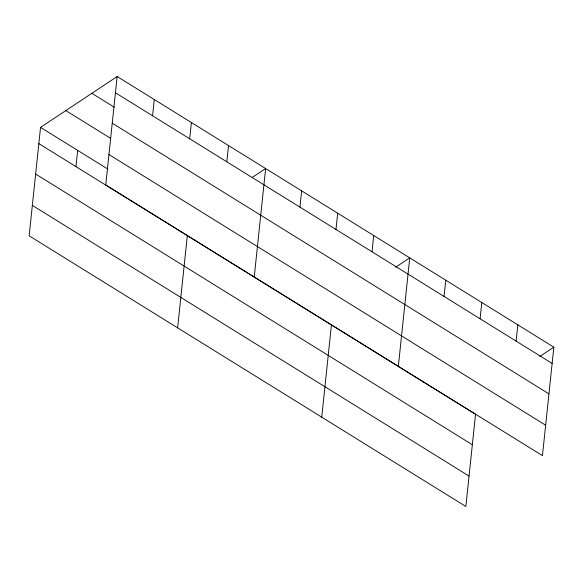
<?xml version="1.0" encoding="UTF-8"?>
<svg xmlns="http://www.w3.org/2000/svg" width="583" height="583" viewBox="0 0 583 583"><rect width="100%" height="100%" fill="white"/><g stroke="black" fill="none" stroke-linecap="round" stroke-linejoin="round"><path stroke-width="0.87" d="M117.147 76.519L105.749 184.964L542.452 455.629L553.85 347.184L117.147 76.519L40.548 127.371L29.15 235.816L465.853 506.481L475.539 414.294L38.842 143.622M75.958 166.629L77.67 150.378M152.564 115.777L154.269 99.525M189.679 138.783L191.392 122.532M177.626 327.843L187.318 235.656M226.802 161.79L228.507 145.539M254.232 276.991L265.629 168.545L252.242 177.429M299.946 207.125L301.659 190.874M335.976 229.462L337.681 213.203M321.736 417.166L331.428 324.971M372.005 251.79L373.71 235.532M398.342 366.306L409.74 257.861L395.609 267.24M444.057 296.448L445.769 280.197M480.086 318.777L481.791 302.526M516.115 341.113L517.821 324.855M539.727 356.563L553.85 347.184M115.441 92.77L552.145 363.442M91.874 93.295L114.297 107.199M112.242 123.195L548.946 393.86M65.828 110.588L110.683 138.39M108.948 154.539L545.652 425.211M40.548 127.371L107.826 169.07M35.643 174.047L472.339 444.72M32.349 205.391L469.045 476.063"/></g></svg>
